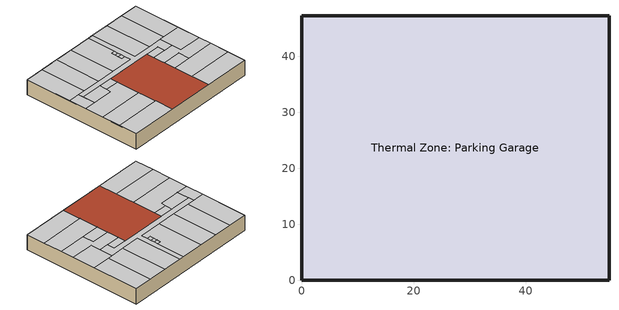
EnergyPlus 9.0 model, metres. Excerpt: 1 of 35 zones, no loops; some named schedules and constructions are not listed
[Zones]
Thermal Zone: Parking Garage
 floor ground (Surface 171 SlabOnOrBelowGradeF073): 54.86,47.24 54.86,0 0,0 0,47.24 z-6.1
 wall ground (Surface 172-uw BelowGradeWallC114): 0,0 54.86,0 z-6.1:0
 wall ground (Surface 173-uw BelowGradeWallC114): 0,47.24 0,0 z-6.1:0
 wall ground (Surface 174-uw BelowGradeWallC114): 54.86,47.24 0,47.24 z-6.1:0
 wall ground (Surface 175-uw BelowGradeWallC114): 54.86,0 54.86,47.24 z-6.1:0
 ceiling to Thermal Zone: F1 Retail SW (OtherFloorU071 Reversed): 18.29,0 18.29,7.32 0,7.32 0,0 z0; 18.29,7.32 18.29,14.63 0,14.63 0,7.32 z0; 18.29,14.63 18.29,23.77 12.8,23.77 12.8,21.95 0,21.95 0,14.63 z0
 ceiling to Thermal Zone: F1 Retail N-NW (OtherFloorU071 Reversed): 7.32,28.96 7.32,47.24 0,47.24 0,28.96 z0; 14.63,28.96 14.63,47.24 7.32,47.24 7.32,28.96 z0; 21.95,28.96 21.95,47.24 14.63,47.24 14.63,28.96 z0; 30.78,28.96 30.78,31.39 29.26,31.39 29.26,35.97 30.78,35.97 30.78,47.24 21.95,47.24 21.95,28.96 z0
 ceiling to Thermal Zone: F1 Retail NE (OtherFloorU071 Reversed): 40.23,28.96 40.23,47.24 32.92,47.24 32.92,28.96 z0; 47.55,28.96 47.55,47.24 40.23,47.24 40.23,28.96 z0; 54.86,28.96 54.86,47.24 47.55,47.24 47.55,28.96 z0
 ceiling to Thermal Zone: F1 Corridor (OtherFloorU071 Reversed): 30.78,31.39 30.78,32.92 29.26,32.92 29.26,31.39 z0; 30.78,32.92 30.78,34.44 29.26,34.44 29.26,32.92 z0; 30.78,34.44 30.78,35.97 29.26,35.97 29.26,34.44 z0; 45.72,23.77 45.72,28.96 32.92,28.96 32.92,47.24 30.78,47.24 30.78,28.96 4.57,28.96 4.57,26.82 42.06,26.82 42.06,23.77 z0; 18.29,23.77 18.29,26.82 12.8,26.82 12.8,23.77 z0; 42.06,23.77 42.06,26.82 36.58,26.82 36.58,23.77 z0
 ceiling to Thermal Zone: F1 Retail SE (OtherFloorU071 Reversed): 54.86,7.32 54.86,14.63 36.58,14.63 36.58,7.32 z0; 54.86,0 54.86,7.32 36.58,7.32 36.58,0 z0
 ceiling to Thermal Zone: F1 Lounge (OtherFloorU071 Reversed): 54.86,14.63 54.86,19.81 45.72,19.81 45.72,23.77 42.06,23.77 36.58,23.77 36.58,19.2 43.89,19.2 43.89,14.63 z0
 ceiling to Thermal Zone: F1 Business Center (OtherFloorU071 Reversed): 43.89,14.63 43.89,19.2 36.58,19.2 36.58,14.63 z0
 ceiling to Thermal Zone: F1 Fitness Center (OtherFloorU071 Reversed): 54.86,19.81 54.86,28.96 45.72,28.96 45.72,19.81 z0
 ceiling to Thermal Zone: F1 Leasing Office (OtherFloorU071 Reversed): 4.57,21.95 4.57,28.96 0,28.96 0,21.95 z0
 ceiling to Thermal Zone: F1 Mechanical Room (OtherFloorU071 Reversed): 12.8,21.95 12.8,26.82 4.57,26.82 4.57,21.95 z0
 roof outside (FlatNonresWoodFramingAndOtherRoofUnconditioned): 36.58,0 36.58,26.82 18.29,26.82 18.29,0 z0
[Construction]
OtherFloorU071 Reversed: Carpet - 3/4 in., Plywood - 5/8 in., Compliance Insulation R9.83
[Schedule:Year]
ResidentialLivingHtgSetpt: ResidentialLivingHtgSetptWk, 1, 1, 12, 31
ResidentialLivingClgSetpt: ResidentialLivingClgSetptWk, 1, 1, 12, 31
Off: OffWk, 1, 1, 12, 31
[Schedule:Week:Daily]
ResidentialLivingLightsWk: ResidentialLivingLightsSun, ResidentialLivingLightsWD, ResidentialLivingLightsWD, ResidentialLivingLightsWD, ResidentialLivingLightsWD, ResidentialLivingLightsWD, ResidentialLivingLightsSat, ResidentialLivingLightsSun, OnDay, OffDay, ResidentialLivingLightsSun, ResidentialLivingLightsSun
ResidentialLivingHtgSetptWk: ResidentialLivingHtgSetptSun, ResidentialLivingHtgSetptWD, ResidentialLivingHtgSetptWD, ResidentialLivingHtgSetptWD, ResidentialLivingHtgSetptWD, ResidentialLivingHtgSetptWD, ResidentialLivingHtgSetptSat, ResidentialLivingHtgSetptSun, ResidentialLivingHtgSetptWD, ResidentialLivingHtgSetptWD, ResidentialLivingHtgSetptSun, ResidentialLivingHtgSetptSun
ResidentialLivingClgSetptWk: ResidentialLivingClgSetptSun, ResidentialLivingClgSetptWD, ResidentialLivingClgSetptWD, ResidentialLivingClgSetptWD, ResidentialLivingClgSetptWD, ResidentialLivingClgSetptWD, ResidentialLivingClgSetptSat, ResidentialLivingClgSetptSun, ResidentialLivingClgSetptWD, ResidentialLivingClgSetptWD, ResidentialLivingClgSetptSun, ResidentialLivingClgSetptSun
ResidentialLivingHVACAvailWk: ResidentialLivingHVACAvailSun, ResidentialLivingHVACAvailWD, ResidentialLivingHVACAvailWD, ResidentialLivingHVACAvailWD, ResidentialLivingHVACAvailWD, ResidentialLivingHVACAvailWD, ResidentialLivingHVACAvailSat, ResidentialLivingHVACAvailSun, AllOnHVACAvailDay, AllOnHVACAvailDay, ResidentialLivingHVACAvailSun, ResidentialLivingHVACAvailSun
OffWk: OffDay, OffDay, OffDay, OffDay, OffDay, OffDay, OffDay, OffDay, OffDay, OffDay, OffDay, OffDay
OfficeLightsWk: OfficeLightsSun, OfficeLightsWD, OfficeLightsWD, OfficeLightsWD, OfficeLightsWD, OfficeLightsWD, OfficeLightsSat, OfficeLightsSun, OnDay, OffDay, OfficeLightsSun, OfficeLightsSun
OfficeGasEquipWk: OfficeGasEquipSun, OfficeGasEquipWD, OfficeGasEquipWD, OfficeGasEquipWD, OfficeGasEquipWD, OfficeGasEquipWD, OfficeGasEquipSat, OfficeGasEquipSun, OnDay, OffDay, OfficeGasEquipSun, OfficeGasEquipSun
OfficeInfiltrationWk: OfficeInfiltrationSun, OfficeInfiltrationWD, OfficeInfiltrationWD, OfficeInfiltrationWD, OfficeInfiltrationWD, OfficeInfiltrationWD, OfficeInfiltrationSat, OfficeInfiltrationSun, OfficeInfiltrationWD, OfficeInfiltrationWD, OfficeInfiltrationSun, OfficeInfiltrationSun
OfficeOccupancyWk: OfficeOccupancySun, OfficeOccupancyWD, OfficeOccupancyWD, OfficeOccupancyWD, OfficeOccupancyWD, OfficeOccupancyWD, OfficeOccupancySat, OfficeOccupancySun, OnDay, OffDay, OfficeOccupancySun, OfficeOccupancySun
OfficeReceptacleWk: OfficeReceptacleSun, OfficeReceptacleWD, OfficeReceptacleWD, OfficeReceptacleWD, OfficeReceptacleWD, OfficeReceptacleWD, OfficeReceptacleSat, OfficeReceptacleSun, OnDay, OffDay, OfficeReceptacleSun, OfficeReceptacleSun
ResidentialLivingGasEquipWk: ResidentialLivingGasEquipSun, ResidentialLivingGasEquipWD, ResidentialLivingGasEquipWD, ResidentialLivingGasEquipWD, ResidentialLivingGasEquipWD, ResidentialLivingGasEquipWD, ResidentialLivingGasEquipSat, ResidentialLivingGasEquipSun, OnDay, OffDay, ResidentialLivingGasEquipSun, ResidentialLivingGasEquipSun
ResidentialLivingInfiltrationWk: ResidentialLivingInfiltrationSun, ResidentialLivingInfiltrationWD, ResidentialLivingInfiltrationWD, ResidentialLivingInfiltrationWD, ResidentialLivingInfiltrationWD, ResidentialLivingInfiltrationWD, ResidentialLivingInfiltrationSat, ResidentialLivingInfiltrationSun, ResidentialLivingInfiltrationWD, ResidentialLivingInfiltrationWD, ResidentialLivingInfiltrationSun, ResidentialLivingInfiltrationSun
ResidentialLivingReceptacleWk: ResidentialLivingReceptacleSun, ResidentialLivingReceptacleWD, ResidentialLivingReceptacleWD, ResidentialLivingReceptacleWD, ResidentialLivingReceptacleWD, ResidentialLivingReceptacleWD, ResidentialLivingReceptacleSat, ResidentialLivingReceptacleSun, OnDay, OffDay, ResidentialLivingReceptacleSun, ResidentialLivingReceptacleSun
F2-4 1-Bed N People Activity Level Week Rule - Jan1-Dec31: {700a5cb3-ef2f-48aa-b067-01af7ca4e917}, {700a5cb3-ef2f-48aa-b067-01af7ca4e917}, {700a5cb3-ef2f-48aa-b067-01af7ca4e917}, {700a5cb3-ef2f-48aa-b067-01af7ca4e917}, {700a5cb3-ef2f-48aa-b067-01af7ca4e917}, {700a5cb3-ef2f-48aa-b067-01af7ca4e917}, {700a5cb3-ef2f-48aa-b067-01af7ca4e917}, {700a5cb3-ef2f-48aa-b067-01af7ca4e917}, {700a5cb3-ef2f-48aa-b067-01af7ca4e917}, {700a5cb3-ef2f-48aa-b067-01af7ca4e917}, {700a5cb3-ef2f-48aa-b067-01af7ca4e917}, {700a5cb3-ef2f-48aa-b067-01af7ca4e917}
F2-4 1-Bed NE Core People Activity Level Week Rule - Jan1-Dec31: {85042dc9-5125-4b5a-a329-c1071cb43eb1}, {85042dc9-5125-4b5a-a329-c1071cb43eb1}, {85042dc9-5125-4b5a-a329-c1071cb43eb1}, {85042dc9-5125-4b5a-a329-c1071cb43eb1}, {85042dc9-5125-4b5a-a329-c1071cb43eb1}, {85042dc9-5125-4b5a-a329-c1071cb43eb1}, {85042dc9-5125-4b5a-a329-c1071cb43eb1}, {85042dc9-5125-4b5a-a329-c1071cb43eb1}, {85042dc9-5125-4b5a-a329-c1071cb43eb1}, {85042dc9-5125-4b5a-a329-c1071cb43eb1}, {85042dc9-5125-4b5a-a329-c1071cb43eb1}, {85042dc9-5125-4b5a-a329-c1071cb43eb1}
F2-4 1-Bed NE Outer People Activity Level Week Rule - Jan1-Dec31: {e699296a-5745-41e9-b8cf-0fb631c519aa}, {e699296a-5745-41e9-b8cf-0fb631c519aa}, {e699296a-5745-41e9-b8cf-0fb631c519aa}, {e699296a-5745-41e9-b8cf-0fb631c519aa}, {e699296a-5745-41e9-b8cf-0fb631c519aa}, {e699296a-5745-41e9-b8cf-0fb631c519aa}, {e699296a-5745-41e9-b8cf-0fb631c519aa}, {e699296a-5745-41e9-b8cf-0fb631c519aa}, {e699296a-5745-41e9-b8cf-0fb631c519aa}, {e699296a-5745-41e9-b8cf-0fb631c519aa}, {e699296a-5745-41e9-b8cf-0fb631c519aa}, {e699296a-5745-41e9-b8cf-0fb631c519aa}
F2-4 1-Bed NW Core People Activity Level Week Rule - Jan1-Dec31: {07b73ed8-aab2-4b9b-b730-b27ab09846c4}, {07b73ed8-aab2-4b9b-b730-b27ab09846c4}, {07b73ed8-aab2-4b9b-b730-b27ab09846c4}, {07b73ed8-aab2-4b9b-b730-b27ab09846c4}, {07b73ed8-aab2-4b9b-b730-b27ab09846c4}, {07b73ed8-aab2-4b9b-b730-b27ab09846c4}, {07b73ed8-aab2-4b9b-b730-b27ab09846c4}, {07b73ed8-aab2-4b9b-b730-b27ab09846c4}, {07b73ed8-aab2-4b9b-b730-b27ab09846c4}, {07b73ed8-aab2-4b9b-b730-b27ab09846c4}, {07b73ed8-aab2-4b9b-b730-b27ab09846c4}, {07b73ed8-aab2-4b9b-b730-b27ab09846c4}
F2-4 1-Bed NW Outer People Activity Level Week Rule - Jan1-Dec31: {6aa2a400-7e08-445e-a575-330917cc8e74}, {6aa2a400-7e08-445e-a575-330917cc8e74}, {6aa2a400-7e08-445e-a575-330917cc8e74}, {6aa2a400-7e08-445e-a575-330917cc8e74}, {6aa2a400-7e08-445e-a575-330917cc8e74}, {6aa2a400-7e08-445e-a575-330917cc8e74}, {6aa2a400-7e08-445e-a575-330917cc8e74}, {6aa2a400-7e08-445e-a575-330917cc8e74}, {6aa2a400-7e08-445e-a575-330917cc8e74}, {6aa2a400-7e08-445e-a575-330917cc8e74}, {6aa2a400-7e08-445e-a575-330917cc8e74}, {6aa2a400-7e08-445e-a575-330917cc8e74}
F2-4 2-Bed Core NE People Activity Level Week Rule - Jan1-Dec31: {29a946a3-6fcf-4f92-8b88-aafe09821776}, {29a946a3-6fcf-4f92-8b88-aafe09821776}, {29a946a3-6fcf-4f92-8b88-aafe09821776}, {29a946a3-6fcf-4f92-8b88-aafe09821776}, {29a946a3-6fcf-4f92-8b88-aafe09821776}, {29a946a3-6fcf-4f92-8b88-aafe09821776}, {29a946a3-6fcf-4f92-8b88-aafe09821776}, {29a946a3-6fcf-4f92-8b88-aafe09821776}, {29a946a3-6fcf-4f92-8b88-aafe09821776}, {29a946a3-6fcf-4f92-8b88-aafe09821776}, {29a946a3-6fcf-4f92-8b88-aafe09821776}, {29a946a3-6fcf-4f92-8b88-aafe09821776}
F2-4 2-Bed Core NW People Activity Level Week Rule - Jan1-Dec31: {de435d3c-8f25-418a-aa31-1143bdbc33d7}, {de435d3c-8f25-418a-aa31-1143bdbc33d7}, {de435d3c-8f25-418a-aa31-1143bdbc33d7}, {de435d3c-8f25-418a-aa31-1143bdbc33d7}, {de435d3c-8f25-418a-aa31-1143bdbc33d7}, {de435d3c-8f25-418a-aa31-1143bdbc33d7}, {de435d3c-8f25-418a-aa31-1143bdbc33d7}, {de435d3c-8f25-418a-aa31-1143bdbc33d7}, {de435d3c-8f25-418a-aa31-1143bdbc33d7}, {de435d3c-8f25-418a-aa31-1143bdbc33d7}, {de435d3c-8f25-418a-aa31-1143bdbc33d7}, {de435d3c-8f25-418a-aa31-1143bdbc33d7}
F2-4 2-Bed NE People Activity Level Week Rule - Jan1-Dec31: {b4290119-2466-41a4-9512-6be3dbca36e2}, {b4290119-2466-41a4-9512-6be3dbca36e2}, {b4290119-2466-41a4-9512-6be3dbca36e2}, {b4290119-2466-41a4-9512-6be3dbca36e2}, {b4290119-2466-41a4-9512-6be3dbca36e2}, {b4290119-2466-41a4-9512-6be3dbca36e2}, {b4290119-2466-41a4-9512-6be3dbca36e2}, {b4290119-2466-41a4-9512-6be3dbca36e2}, {b4290119-2466-41a4-9512-6be3dbca36e2}, {b4290119-2466-41a4-9512-6be3dbca36e2}, {b4290119-2466-41a4-9512-6be3dbca36e2}, {b4290119-2466-41a4-9512-6be3dbca36e2}
F2-4 2-Bed NW People Activity Level Week Rule - Jan1-Dec31: {e1145691-2f39-41d0-955f-913d99314467}, {e1145691-2f39-41d0-955f-913d99314467}, {e1145691-2f39-41d0-955f-913d99314467}, {e1145691-2f39-41d0-955f-913d99314467}, {e1145691-2f39-41d0-955f-913d99314467}, {e1145691-2f39-41d0-955f-913d99314467}, {e1145691-2f39-41d0-955f-913d99314467}, {e1145691-2f39-41d0-955f-913d99314467}, {e1145691-2f39-41d0-955f-913d99314467}, {e1145691-2f39-41d0-955f-913d99314467}, {e1145691-2f39-41d0-955f-913d99314467}, {e1145691-2f39-41d0-955f-913d99314467}
F2-4 2-Bed SE Core People Activity Level Week Rule - Jan1-Dec31: {2705bbe8-1265-4672-b0bd-91806f552fee}, {2705bbe8-1265-4672-b0bd-91806f552fee}, {2705bbe8-1265-4672-b0bd-91806f552fee}, {2705bbe8-1265-4672-b0bd-91806f552fee}, {2705bbe8-1265-4672-b0bd-91806f552fee}, {2705bbe8-1265-4672-b0bd-91806f552fee}, {2705bbe8-1265-4672-b0bd-91806f552fee}, {2705bbe8-1265-4672-b0bd-91806f552fee}, {2705bbe8-1265-4672-b0bd-91806f552fee}, {2705bbe8-1265-4672-b0bd-91806f552fee}, {2705bbe8-1265-4672-b0bd-91806f552fee}, {2705bbe8-1265-4672-b0bd-91806f552fee}
F2-4 2-Bed SE People Activity Level Week Rule - Jan1-Dec31: {3f03f48b-9857-42fa-a05b-23b8b9c919fd}, {3f03f48b-9857-42fa-a05b-23b8b9c919fd}, {3f03f48b-9857-42fa-a05b-23b8b9c919fd}, {3f03f48b-9857-42fa-a05b-23b8b9c919fd}, {3f03f48b-9857-42fa-a05b-23b8b9c919fd}, {3f03f48b-9857-42fa-a05b-23b8b9c919fd}, {3f03f48b-9857-42fa-a05b-23b8b9c919fd}, {3f03f48b-9857-42fa-a05b-23b8b9c919fd}, {3f03f48b-9857-42fa-a05b-23b8b9c919fd}, {3f03f48b-9857-42fa-a05b-23b8b9c919fd}, {3f03f48b-9857-42fa-a05b-23b8b9c919fd}, {3f03f48b-9857-42fa-a05b-23b8b9c919fd}
F2-4 2-Bed SW Core People Activity Level Week Rule - Jan1-Dec31: {3e2cfac7-8aea-4567-9fcc-6bd55b5e8b6c}, {3e2cfac7-8aea-4567-9fcc-6bd55b5e8b6c}, {3e2cfac7-8aea-4567-9fcc-6bd55b5e8b6c}, {3e2cfac7-8aea-4567-9fcc-6bd55b5e8b6c}, {3e2cfac7-8aea-4567-9fcc-6bd55b5e8b6c}, {3e2cfac7-8aea-4567-9fcc-6bd55b5e8b6c}, {3e2cfac7-8aea-4567-9fcc-6bd55b5e8b6c}, {3e2cfac7-8aea-4567-9fcc-6bd55b5e8b6c}, {3e2cfac7-8aea-4567-9fcc-6bd55b5e8b6c}, {3e2cfac7-8aea-4567-9fcc-6bd55b5e8b6c}, {3e2cfac7-8aea-4567-9fcc-6bd55b5e8b6c}, {3e2cfac7-8aea-4567-9fcc-6bd55b5e8b6c}
F2-4 2-Bed SW People Activity Level Week Rule - Jan1-Dec31: {337d0412-bafe-45d5-ba1b-4b3376d4e0da}, {337d0412-bafe-45d5-ba1b-4b3376d4e0da}, {337d0412-bafe-45d5-ba1b-4b3376d4e0da}, {337d0412-bafe-45d5-ba1b-4b3376d4e0da}, {337d0412-bafe-45d5-ba1b-4b3376d4e0da}, {337d0412-bafe-45d5-ba1b-4b3376d4e0da}, {337d0412-bafe-45d5-ba1b-4b3376d4e0da}, {337d0412-bafe-45d5-ba1b-4b3376d4e0da}, {337d0412-bafe-45d5-ba1b-4b3376d4e0da}, {337d0412-bafe-45d5-ba1b-4b3376d4e0da}, {337d0412-bafe-45d5-ba1b-4b3376d4e0da}, {337d0412-bafe-45d5-ba1b-4b3376d4e0da}
F2-4 3-Bed NE People Activity Level Week Rule - Jan1-Dec31: {c0f99530-1b1e-467a-a99b-be6fa2ac2df5}, {c0f99530-1b1e-467a-a99b-be6fa2ac2df5}, {c0f99530-1b1e-467a-a99b-be6fa2ac2df5}, {c0f99530-1b1e-467a-a99b-be6fa2ac2df5}, {c0f99530-1b1e-467a-a99b-be6fa2ac2df5}, {c0f99530-1b1e-467a-a99b-be6fa2ac2df5}, {c0f99530-1b1e-467a-a99b-be6fa2ac2df5}, {c0f99530-1b1e-467a-a99b-be6fa2ac2df5}, {c0f99530-1b1e-467a-a99b-be6fa2ac2df5}, {c0f99530-1b1e-467a-a99b-be6fa2ac2df5}, {c0f99530-1b1e-467a-a99b-be6fa2ac2df5}, {c0f99530-1b1e-467a-a99b-be6fa2ac2df5}
F2-4 3-Bed NW People Activity Level Week Rule - Jan1-Dec31: {a3974eb1-d0ce-4b8c-8f87-a88610e51952}, {a3974eb1-d0ce-4b8c-8f87-a88610e51952}, {a3974eb1-d0ce-4b8c-8f87-a88610e51952}, {a3974eb1-d0ce-4b8c-8f87-a88610e51952}, {a3974eb1-d0ce-4b8c-8f87-a88610e51952}, {a3974eb1-d0ce-4b8c-8f87-a88610e51952}, {a3974eb1-d0ce-4b8c-8f87-a88610e51952}, {a3974eb1-d0ce-4b8c-8f87-a88610e51952}, {a3974eb1-d0ce-4b8c-8f87-a88610e51952}, {a3974eb1-d0ce-4b8c-8f87-a88610e51952}, {a3974eb1-d0ce-4b8c-8f87-a88610e51952}, {a3974eb1-d0ce-4b8c-8f87-a88610e51952}
F2-4 Corridor People Activity Level Week Rule - Jan1-Dec31: {58450fe8-1994-40d6-87ae-3b63a755464c}, {58450fe8-1994-40d6-87ae-3b63a755464c}, {58450fe8-1994-40d6-87ae-3b63a755464c}, {58450fe8-1994-40d6-87ae-3b63a755464c}, {58450fe8-1994-40d6-87ae-3b63a755464c}, {58450fe8-1994-40d6-87ae-3b63a755464c}, {58450fe8-1994-40d6-87ae-3b63a755464c}, {58450fe8-1994-40d6-87ae-3b63a755464c}, {58450fe8-1994-40d6-87ae-3b63a755464c}, {58450fe8-1994-40d6-87ae-3b63a755464c}, {58450fe8-1994-40d6-87ae-3b63a755464c}, {58450fe8-1994-40d6-87ae-3b63a755464c}
F2-4 Elevator Core People Activity Level Week Rule - Jan1-Dec31: {280d19db-ad0a-4eef-83eb-b4fcf26d6c18}, {280d19db-ad0a-4eef-83eb-b4fcf26d6c18}, {280d19db-ad0a-4eef-83eb-b4fcf26d6c18}, {280d19db-ad0a-4eef-83eb-b4fcf26d6c18}, {280d19db-ad0a-4eef-83eb-b4fcf26d6c18}, {280d19db-ad0a-4eef-83eb-b4fcf26d6c18}, {280d19db-ad0a-4eef-83eb-b4fcf26d6c18}, {280d19db-ad0a-4eef-83eb-b4fcf26d6c18}, {280d19db-ad0a-4eef-83eb-b4fcf26d6c18}, {280d19db-ad0a-4eef-83eb-b4fcf26d6c18}, {280d19db-ad0a-4eef-83eb-b4fcf26d6c18}, {280d19db-ad0a-4eef-83eb-b4fcf26d6c18}
F2-4 Elevator N People Activity Level Week Rule - Jan1-Dec31: {6761ff17-35a1-49d8-b633-cba5c8a8f8a1}, {6761ff17-35a1-49d8-b633-cba5c8a8f8a1}, {6761ff17-35a1-49d8-b633-cba5c8a8f8a1}, {6761ff17-35a1-49d8-b633-cba5c8a8f8a1}, {6761ff17-35a1-49d8-b633-cba5c8a8f8a1}, {6761ff17-35a1-49d8-b633-cba5c8a8f8a1}, {6761ff17-35a1-49d8-b633-cba5c8a8f8a1}, {6761ff17-35a1-49d8-b633-cba5c8a8f8a1}, {6761ff17-35a1-49d8-b633-cba5c8a8f8a1}, {6761ff17-35a1-49d8-b633-cba5c8a8f8a1}, {6761ff17-35a1-49d8-b633-cba5c8a8f8a1}, {6761ff17-35a1-49d8-b633-cba5c8a8f8a1}
F2-4 Elevator S People Activity Level Week Rule - Jan1-Dec31: {353e88f6-7b12-4819-8c20-b8682a629a74}, {353e88f6-7b12-4819-8c20-b8682a629a74}, {353e88f6-7b12-4819-8c20-b8682a629a74}, {353e88f6-7b12-4819-8c20-b8682a629a74}, {353e88f6-7b12-4819-8c20-b8682a629a74}, {353e88f6-7b12-4819-8c20-b8682a629a74}, {353e88f6-7b12-4819-8c20-b8682a629a74}, {353e88f6-7b12-4819-8c20-b8682a629a74}, {353e88f6-7b12-4819-8c20-b8682a629a74}, {353e88f6-7b12-4819-8c20-b8682a629a74}, {353e88f6-7b12-4819-8c20-b8682a629a74}, {353e88f6-7b12-4819-8c20-b8682a629a74}
F2-4 Laundry People Activity Level Week Rule - Jan1-Dec31: {76aef6b5-4001-4494-8703-fc6d3b453196}, {76aef6b5-4001-4494-8703-fc6d3b453196}, {76aef6b5-4001-4494-8703-fc6d3b453196}, {76aef6b5-4001-4494-8703-fc6d3b453196}, {76aef6b5-4001-4494-8703-fc6d3b453196}, {76aef6b5-4001-4494-8703-fc6d3b453196}, {76aef6b5-4001-4494-8703-fc6d3b453196}, {76aef6b5-4001-4494-8703-fc6d3b453196}, {76aef6b5-4001-4494-8703-fc6d3b453196}, {76aef6b5-4001-4494-8703-fc6d3b453196}, {76aef6b5-4001-4494-8703-fc6d3b453196}, {76aef6b5-4001-4494-8703-fc6d3b453196}
F2-4 Stair E People Activity Level Week Rule - Jan1-Dec31: {a8322743-4a00-454e-9cd5-d1a418c3b6fa}, {a8322743-4a00-454e-9cd5-d1a418c3b6fa}, {a8322743-4a00-454e-9cd5-d1a418c3b6fa}, {a8322743-4a00-454e-9cd5-d1a418c3b6fa}, {a8322743-4a00-454e-9cd5-d1a418c3b6fa}, {a8322743-4a00-454e-9cd5-d1a418c3b6fa}, {a8322743-4a00-454e-9cd5-d1a418c3b6fa}, {a8322743-4a00-454e-9cd5-d1a418c3b6fa}, {a8322743-4a00-454e-9cd5-d1a418c3b6fa}, {a8322743-4a00-454e-9cd5-d1a418c3b6fa}, {a8322743-4a00-454e-9cd5-d1a418c3b6fa}, {a8322743-4a00-454e-9cd5-d1a418c3b6fa}
F2-4 Stair W People Activity Level Week Rule - Jan1-Dec31: {ff6a1389-f84a-4dbe-b804-1660535a9dd0}, {ff6a1389-f84a-4dbe-b804-1660535a9dd0}, {ff6a1389-f84a-4dbe-b804-1660535a9dd0}, {ff6a1389-f84a-4dbe-b804-1660535a9dd0}, {ff6a1389-f84a-4dbe-b804-1660535a9dd0}, {ff6a1389-f84a-4dbe-b804-1660535a9dd0}, {ff6a1389-f84a-4dbe-b804-1660535a9dd0}, {ff6a1389-f84a-4dbe-b804-1660535a9dd0}, {ff6a1389-f84a-4dbe-b804-1660535a9dd0}, {ff6a1389-f84a-4dbe-b804-1660535a9dd0}, {ff6a1389-f84a-4dbe-b804-1660535a9dd0}, {ff6a1389-f84a-4dbe-b804-1660535a9dd0}
F2-4 Studio SE People Activity Level Week Rule - Jan1-Dec31: {b7cfc1b7-c540-4f2d-8d52-dbd55f56a1e8}, {b7cfc1b7-c540-4f2d-8d52-dbd55f56a1e8}, {b7cfc1b7-c540-4f2d-8d52-dbd55f56a1e8}, {b7cfc1b7-c540-4f2d-8d52-dbd55f56a1e8}, {b7cfc1b7-c540-4f2d-8d52-dbd55f56a1e8}, {b7cfc1b7-c540-4f2d-8d52-dbd55f56a1e8}, {b7cfc1b7-c540-4f2d-8d52-dbd55f56a1e8}, {b7cfc1b7-c540-4f2d-8d52-dbd55f56a1e8}, {b7cfc1b7-c540-4f2d-8d52-dbd55f56a1e8}, {b7cfc1b7-c540-4f2d-8d52-dbd55f56a1e8}, {b7cfc1b7-c540-4f2d-8d52-dbd55f56a1e8}, {b7cfc1b7-c540-4f2d-8d52-dbd55f56a1e8}
F2-4 Studio SW People Activity Level Week Rule - Jan1-Dec31: {c7e9474a-c261-48dc-8e96-6f6b1deb11ca}, {c7e9474a-c261-48dc-8e96-6f6b1deb11ca}, {c7e9474a-c261-48dc-8e96-6f6b1deb11ca}, {c7e9474a-c261-48dc-8e96-6f6b1deb11ca}, {c7e9474a-c261-48dc-8e96-6f6b1deb11ca}, {c7e9474a-c261-48dc-8e96-6f6b1deb11ca}, {c7e9474a-c261-48dc-8e96-6f6b1deb11ca}, {c7e9474a-c261-48dc-8e96-6f6b1deb11ca}, {c7e9474a-c261-48dc-8e96-6f6b1deb11ca}, {c7e9474a-c261-48dc-8e96-6f6b1deb11ca}, {c7e9474a-c261-48dc-8e96-6f6b1deb11ca}, {c7e9474a-c261-48dc-8e96-6f6b1deb11ca}
F5 1-Bed NW Core People Activity Level Week Rule - Jan1-Dec31: {dfb1e793-51ad-4c90-a1c3-54cab4b73be5}, {dfb1e793-51ad-4c90-a1c3-54cab4b73be5}, {dfb1e793-51ad-4c90-a1c3-54cab4b73be5}, {dfb1e793-51ad-4c90-a1c3-54cab4b73be5}, {dfb1e793-51ad-4c90-a1c3-54cab4b73be5}, {dfb1e793-51ad-4c90-a1c3-54cab4b73be5}, {dfb1e793-51ad-4c90-a1c3-54cab4b73be5}, {dfb1e793-51ad-4c90-a1c3-54cab4b73be5}, {dfb1e793-51ad-4c90-a1c3-54cab4b73be5}, {dfb1e793-51ad-4c90-a1c3-54cab4b73be5}, {dfb1e793-51ad-4c90-a1c3-54cab4b73be5}, {dfb1e793-51ad-4c90-a1c3-54cab4b73be5}
F5 1-Bed NW Outer People Activity Level Week Rule - Jan1-Dec31: {3f2455fc-6dcb-41da-bc73-da3cddc52512}, {3f2455fc-6dcb-41da-bc73-da3cddc52512}, {3f2455fc-6dcb-41da-bc73-da3cddc52512}, {3f2455fc-6dcb-41da-bc73-da3cddc52512}, {3f2455fc-6dcb-41da-bc73-da3cddc52512}, {3f2455fc-6dcb-41da-bc73-da3cddc52512}, {3f2455fc-6dcb-41da-bc73-da3cddc52512}, {3f2455fc-6dcb-41da-bc73-da3cddc52512}, {3f2455fc-6dcb-41da-bc73-da3cddc52512}, {3f2455fc-6dcb-41da-bc73-da3cddc52512}, {3f2455fc-6dcb-41da-bc73-da3cddc52512}, {3f2455fc-6dcb-41da-bc73-da3cddc52512}
F5 2-Bed Core NE People Activity Level Week Rule - Jan1-Dec31: {3c7c269c-b356-4e7a-8744-78c6f4d30dbf}, {3c7c269c-b356-4e7a-8744-78c6f4d30dbf}, {3c7c269c-b356-4e7a-8744-78c6f4d30dbf}, {3c7c269c-b356-4e7a-8744-78c6f4d30dbf}, {3c7c269c-b356-4e7a-8744-78c6f4d30dbf}, {3c7c269c-b356-4e7a-8744-78c6f4d30dbf}, {3c7c269c-b356-4e7a-8744-78c6f4d30dbf}, {3c7c269c-b356-4e7a-8744-78c6f4d30dbf}, {3c7c269c-b356-4e7a-8744-78c6f4d30dbf}, {3c7c269c-b356-4e7a-8744-78c6f4d30dbf}, {3c7c269c-b356-4e7a-8744-78c6f4d30dbf}, {3c7c269c-b356-4e7a-8744-78c6f4d30dbf}
F5 2-Bed Core NW People Activity Level Week Rule - Jan1-Dec31: {6c6d56b1-0d34-461e-8ec2-9ad2b6005800}, {6c6d56b1-0d34-461e-8ec2-9ad2b6005800}, {6c6d56b1-0d34-461e-8ec2-9ad2b6005800}, {6c6d56b1-0d34-461e-8ec2-9ad2b6005800}, {6c6d56b1-0d34-461e-8ec2-9ad2b6005800}, {6c6d56b1-0d34-461e-8ec2-9ad2b6005800}, {6c6d56b1-0d34-461e-8ec2-9ad2b6005800}, {6c6d56b1-0d34-461e-8ec2-9ad2b6005800}, {6c6d56b1-0d34-461e-8ec2-9ad2b6005800}, {6c6d56b1-0d34-461e-8ec2-9ad2b6005800}, {6c6d56b1-0d34-461e-8ec2-9ad2b6005800}, {6c6d56b1-0d34-461e-8ec2-9ad2b6005800}
F5 2-Bed NE People Activity Level Week Rule - Jan1-Dec31: {17b0849d-ea07-4b8c-ba9e-8f42268fe482}, {17b0849d-ea07-4b8c-ba9e-8f42268fe482}, {17b0849d-ea07-4b8c-ba9e-8f42268fe482}, {17b0849d-ea07-4b8c-ba9e-8f42268fe482}, {17b0849d-ea07-4b8c-ba9e-8f42268fe482}, {17b0849d-ea07-4b8c-ba9e-8f42268fe482}, {17b0849d-ea07-4b8c-ba9e-8f42268fe482}, {17b0849d-ea07-4b8c-ba9e-8f42268fe482}, {17b0849d-ea07-4b8c-ba9e-8f42268fe482}, {17b0849d-ea07-4b8c-ba9e-8f42268fe482}, {17b0849d-ea07-4b8c-ba9e-8f42268fe482}, {17b0849d-ea07-4b8c-ba9e-8f42268fe482}
F5 2-Bed NW People Activity Level Week Rule - Jan1-Dec31: {a8970ae8-800d-4bb0-8e11-375964357fdd}, {a8970ae8-800d-4bb0-8e11-375964357fdd}, {a8970ae8-800d-4bb0-8e11-375964357fdd}, {a8970ae8-800d-4bb0-8e11-375964357fdd}, {a8970ae8-800d-4bb0-8e11-375964357fdd}, {a8970ae8-800d-4bb0-8e11-375964357fdd}, {a8970ae8-800d-4bb0-8e11-375964357fdd}, {a8970ae8-800d-4bb0-8e11-375964357fdd}, {a8970ae8-800d-4bb0-8e11-375964357fdd}, {a8970ae8-800d-4bb0-8e11-375964357fdd}, {a8970ae8-800d-4bb0-8e11-375964357fdd}, {a8970ae8-800d-4bb0-8e11-375964357fdd}
F5 2-Bed SE Core People Activity Level Week Rule - Jan1-Dec31: {401cf88e-c3ac-40cf-835b-dfab1be54e51}, {401cf88e-c3ac-40cf-835b-dfab1be54e51}, {401cf88e-c3ac-40cf-835b-dfab1be54e51}, {401cf88e-c3ac-40cf-835b-dfab1be54e51}, {401cf88e-c3ac-40cf-835b-dfab1be54e51}, {401cf88e-c3ac-40cf-835b-dfab1be54e51}, {401cf88e-c3ac-40cf-835b-dfab1be54e51}, {401cf88e-c3ac-40cf-835b-dfab1be54e51}, {401cf88e-c3ac-40cf-835b-dfab1be54e51}, {401cf88e-c3ac-40cf-835b-dfab1be54e51}, {401cf88e-c3ac-40cf-835b-dfab1be54e51}, {401cf88e-c3ac-40cf-835b-dfab1be54e51}
F5 2-Bed SE People Activity Level Week Rule - Jan1-Dec31: {24e49808-66df-4309-8b1e-ac552f659a0d}, {24e49808-66df-4309-8b1e-ac552f659a0d}, {24e49808-66df-4309-8b1e-ac552f659a0d}, {24e49808-66df-4309-8b1e-ac552f659a0d}, {24e49808-66df-4309-8b1e-ac552f659a0d}, {24e49808-66df-4309-8b1e-ac552f659a0d}, {24e49808-66df-4309-8b1e-ac552f659a0d}, {24e49808-66df-4309-8b1e-ac552f659a0d}, {24e49808-66df-4309-8b1e-ac552f659a0d}, {24e49808-66df-4309-8b1e-ac552f659a0d}, {24e49808-66df-4309-8b1e-ac552f659a0d}, {24e49808-66df-4309-8b1e-ac552f659a0d}
F5 2-Bed SW Core People Activity Level Week Rule - Jan1-Dec31: {fc735c79-2f53-4861-bfef-298cc9182f98}, {fc735c79-2f53-4861-bfef-298cc9182f98}, {fc735c79-2f53-4861-bfef-298cc9182f98}, {fc735c79-2f53-4861-bfef-298cc9182f98}, {fc735c79-2f53-4861-bfef-298cc9182f98}, {fc735c79-2f53-4861-bfef-298cc9182f98}, {fc735c79-2f53-4861-bfef-298cc9182f98}, {fc735c79-2f53-4861-bfef-298cc9182f98}, {fc735c79-2f53-4861-bfef-298cc9182f98}, {fc735c79-2f53-4861-bfef-298cc9182f98}, {fc735c79-2f53-4861-bfef-298cc9182f98}, {fc735c79-2f53-4861-bfef-298cc9182f98}
F5 2-Bed SW People Activity Level Week Rule - Jan1-Dec31: {94ed9ffb-605f-4553-b9e9-083b51b456c2}, {94ed9ffb-605f-4553-b9e9-083b51b456c2}, {94ed9ffb-605f-4553-b9e9-083b51b456c2}, {94ed9ffb-605f-4553-b9e9-083b51b456c2}, {94ed9ffb-605f-4553-b9e9-083b51b456c2}, {94ed9ffb-605f-4553-b9e9-083b51b456c2}, {94ed9ffb-605f-4553-b9e9-083b51b456c2}, {94ed9ffb-605f-4553-b9e9-083b51b456c2}, {94ed9ffb-605f-4553-b9e9-083b51b456c2}, {94ed9ffb-605f-4553-b9e9-083b51b456c2}, {94ed9ffb-605f-4553-b9e9-083b51b456c2}, {94ed9ffb-605f-4553-b9e9-083b51b456c2}
F5 3-Bed NE People Activity Level Week Rule - Jan1-Dec31: {63b2ac36-72ae-4342-a063-ef32a416fca7}, {63b2ac36-72ae-4342-a063-ef32a416fca7}, {63b2ac36-72ae-4342-a063-ef32a416fca7}, {63b2ac36-72ae-4342-a063-ef32a416fca7}, {63b2ac36-72ae-4342-a063-ef32a416fca7}, {63b2ac36-72ae-4342-a063-ef32a416fca7}, {63b2ac36-72ae-4342-a063-ef32a416fca7}, {63b2ac36-72ae-4342-a063-ef32a416fca7}, {63b2ac36-72ae-4342-a063-ef32a416fca7}, {63b2ac36-72ae-4342-a063-ef32a416fca7}, {63b2ac36-72ae-4342-a063-ef32a416fca7}, {63b2ac36-72ae-4342-a063-ef32a416fca7}
F5 3-Bed NW People Activity Level Week Rule - Jan1-Dec31: {790f4ff5-835d-4e5b-8ca4-35e3cbc6f4fd}, {790f4ff5-835d-4e5b-8ca4-35e3cbc6f4fd}, {790f4ff5-835d-4e5b-8ca4-35e3cbc6f4fd}, {790f4ff5-835d-4e5b-8ca4-35e3cbc6f4fd}, {790f4ff5-835d-4e5b-8ca4-35e3cbc6f4fd}, {790f4ff5-835d-4e5b-8ca4-35e3cbc6f4fd}, {790f4ff5-835d-4e5b-8ca4-35e3cbc6f4fd}, {790f4ff5-835d-4e5b-8ca4-35e3cbc6f4fd}, {790f4ff5-835d-4e5b-8ca4-35e3cbc6f4fd}, {790f4ff5-835d-4e5b-8ca4-35e3cbc6f4fd}, {790f4ff5-835d-4e5b-8ca4-35e3cbc6f4fd}, {790f4ff5-835d-4e5b-8ca4-35e3cbc6f4fd}
F5 Corridor People Activity Level Week Rule - Jan1-Dec31: {38368530-7bfe-4fa7-a693-9d62a88bd5f2}, {38368530-7bfe-4fa7-a693-9d62a88bd5f2}, {38368530-7bfe-4fa7-a693-9d62a88bd5f2}, {38368530-7bfe-4fa7-a693-9d62a88bd5f2}, {38368530-7bfe-4fa7-a693-9d62a88bd5f2}, {38368530-7bfe-4fa7-a693-9d62a88bd5f2}, {38368530-7bfe-4fa7-a693-9d62a88bd5f2}, {38368530-7bfe-4fa7-a693-9d62a88bd5f2}, {38368530-7bfe-4fa7-a693-9d62a88bd5f2}, {38368530-7bfe-4fa7-a693-9d62a88bd5f2}, {38368530-7bfe-4fa7-a693-9d62a88bd5f2}, {38368530-7bfe-4fa7-a693-9d62a88bd5f2}
F5 Elevator Core People Activity Level Week Rule - Jan1-Dec31: {b8085a53-e8b9-4cf8-9ac0-14ef5f58d5f2}, {b8085a53-e8b9-4cf8-9ac0-14ef5f58d5f2}, {b8085a53-e8b9-4cf8-9ac0-14ef5f58d5f2}, {b8085a53-e8b9-4cf8-9ac0-14ef5f58d5f2}, {b8085a53-e8b9-4cf8-9ac0-14ef5f58d5f2}, {b8085a53-e8b9-4cf8-9ac0-14ef5f58d5f2}, {b8085a53-e8b9-4cf8-9ac0-14ef5f58d5f2}, {b8085a53-e8b9-4cf8-9ac0-14ef5f58d5f2}, {b8085a53-e8b9-4cf8-9ac0-14ef5f58d5f2}, {b8085a53-e8b9-4cf8-9ac0-14ef5f58d5f2}, {b8085a53-e8b9-4cf8-9ac0-14ef5f58d5f2}, {b8085a53-e8b9-4cf8-9ac0-14ef5f58d5f2}
F5 Elevator N People Activity Level Week Rule - Jan1-Dec31: {811b0e2b-986e-47f2-b606-66b780180a8e}, {811b0e2b-986e-47f2-b606-66b780180a8e}, {811b0e2b-986e-47f2-b606-66b780180a8e}, {811b0e2b-986e-47f2-b606-66b780180a8e}, {811b0e2b-986e-47f2-b606-66b780180a8e}, {811b0e2b-986e-47f2-b606-66b780180a8e}, {811b0e2b-986e-47f2-b606-66b780180a8e}, {811b0e2b-986e-47f2-b606-66b780180a8e}, {811b0e2b-986e-47f2-b606-66b780180a8e}, {811b0e2b-986e-47f2-b606-66b780180a8e}, {811b0e2b-986e-47f2-b606-66b780180a8e}, {811b0e2b-986e-47f2-b606-66b780180a8e}
F5 Elevator S People Activity Level Week Rule - Jan1-Dec31: {a9bed80f-aae4-44c0-a5d4-4cc85cca5709}, {a9bed80f-aae4-44c0-a5d4-4cc85cca5709}, {a9bed80f-aae4-44c0-a5d4-4cc85cca5709}, {a9bed80f-aae4-44c0-a5d4-4cc85cca5709}, {a9bed80f-aae4-44c0-a5d4-4cc85cca5709}, {a9bed80f-aae4-44c0-a5d4-4cc85cca5709}, {a9bed80f-aae4-44c0-a5d4-4cc85cca5709}, {a9bed80f-aae4-44c0-a5d4-4cc85cca5709}, {a9bed80f-aae4-44c0-a5d4-4cc85cca5709}, {a9bed80f-aae4-44c0-a5d4-4cc85cca5709}, {a9bed80f-aae4-44c0-a5d4-4cc85cca5709}, {a9bed80f-aae4-44c0-a5d4-4cc85cca5709}
F5 Laundry People Activity Level Week Rule - Jan1-Dec31: {01b96908-edc3-4fb3-8529-83642ec1adb4}, {01b96908-edc3-4fb3-8529-83642ec1adb4}, {01b96908-edc3-4fb3-8529-83642ec1adb4}, {01b96908-edc3-4fb3-8529-83642ec1adb4}, {01b96908-edc3-4fb3-8529-83642ec1adb4}, {01b96908-edc3-4fb3-8529-83642ec1adb4}, {01b96908-edc3-4fb3-8529-83642ec1adb4}, {01b96908-edc3-4fb3-8529-83642ec1adb4}, {01b96908-edc3-4fb3-8529-83642ec1adb4}, {01b96908-edc3-4fb3-8529-83642ec1adb4}, {01b96908-edc3-4fb3-8529-83642ec1adb4}, {01b96908-edc3-4fb3-8529-83642ec1adb4}
F5 Stair E People Activity Level Week Rule - Jan1-Dec31: {4458202f-1e26-451e-8204-517504154662}, {4458202f-1e26-451e-8204-517504154662}, {4458202f-1e26-451e-8204-517504154662}, {4458202f-1e26-451e-8204-517504154662}, {4458202f-1e26-451e-8204-517504154662}, {4458202f-1e26-451e-8204-517504154662}, {4458202f-1e26-451e-8204-517504154662}, {4458202f-1e26-451e-8204-517504154662}, {4458202f-1e26-451e-8204-517504154662}, {4458202f-1e26-451e-8204-517504154662}, {4458202f-1e26-451e-8204-517504154662}, {4458202f-1e26-451e-8204-517504154662}
F5 Stair W People Activity Level Week Rule - Jan1-Dec31: {5ad290de-c5cb-424c-a891-d1ddfa20419f}, {5ad290de-c5cb-424c-a891-d1ddfa20419f}, {5ad290de-c5cb-424c-a891-d1ddfa20419f}, {5ad290de-c5cb-424c-a891-d1ddfa20419f}, {5ad290de-c5cb-424c-a891-d1ddfa20419f}, {5ad290de-c5cb-424c-a891-d1ddfa20419f}, {5ad290de-c5cb-424c-a891-d1ddfa20419f}, {5ad290de-c5cb-424c-a891-d1ddfa20419f}, {5ad290de-c5cb-424c-a891-d1ddfa20419f}, {5ad290de-c5cb-424c-a891-d1ddfa20419f}, {5ad290de-c5cb-424c-a891-d1ddfa20419f}, {5ad290de-c5cb-424c-a891-d1ddfa20419f}
F5 Studio SE People Activity Level Week Rule - Jan1-Dec31: {94b4977e-8f10-454a-b926-d1878d48067b}, {94b4977e-8f10-454a-b926-d1878d48067b}, {94b4977e-8f10-454a-b926-d1878d48067b}, {94b4977e-8f10-454a-b926-d1878d48067b}, {94b4977e-8f10-454a-b926-d1878d48067b}, {94b4977e-8f10-454a-b926-d1878d48067b}, {94b4977e-8f10-454a-b926-d1878d48067b}, {94b4977e-8f10-454a-b926-d1878d48067b}, {94b4977e-8f10-454a-b926-d1878d48067b}, {94b4977e-8f10-454a-b926-d1878d48067b}, {94b4977e-8f10-454a-b926-d1878d48067b}, {94b4977e-8f10-454a-b926-d1878d48067b}
F5 Studio SW People Activity Level Week Rule - Jan1-Dec31: {99d79967-1451-413e-8928-fc663bf8c295}, {99d79967-1451-413e-8928-fc663bf8c295}, {99d79967-1451-413e-8928-fc663bf8c295}, {99d79967-1451-413e-8928-fc663bf8c295}, {99d79967-1451-413e-8928-fc663bf8c295}, {99d79967-1451-413e-8928-fc663bf8c295}, {99d79967-1451-413e-8928-fc663bf8c295}, {99d79967-1451-413e-8928-fc663bf8c295}, {99d79967-1451-413e-8928-fc663bf8c295}, {99d79967-1451-413e-8928-fc663bf8c295}, {99d79967-1451-413e-8928-fc663bf8c295}, {99d79967-1451-413e-8928-fc663bf8c295}
[Schedule:Day:Interval]
RetailLightsSun: No, 01:00, 0.05, 02:00, 0.05, 03:00, 0.05, 04:00, 0.05, 05:00, 0.05, 06:00, 0.05, 07:00, 0.05, 08:00, 0.05, 09:00, 0.1, 10:00, 0.1, 11:00, 0.4, 12:00, 0.4, 13:00, 0.55, 14:00, 0.55, 15:00, 0.55, 16:00, 0.55, 17:00, 0.55, 18:00, 0.4, 19:00, 0.2, 20:00, 0.05, 21:00, 0.05, 22:00, 0.05, 23:00, 0.05, 24:00, 0.05
RetailLightsWD: No, 01:00, 0.05, 02:00, 0.05, 03:00, 0.05, 04:00, 0.05, 05:00, 0.05, 06:00, 0.05, 07:00, 0.05, 08:00, 0.2, 09:00, 0.5, 10:00, 0.85, 11:00, 0.85, 12:00, 0.85, 13:00, 0.85, 14:00, 0.85, 15:00, 0.85, 16:00, 0.85, 17:00, 0.85, 18:00, 0.85, 19:00, 0.55, 20:00, 0.55, 21:00, 0.5, 22:00, 0.2, 23:00, 0.05, 24:00, 0.05
RetailLightsSat: No, 01:00, 0.05, 02:00, 0.05, 03:00, 0.05, 04:00, 0.05, 05:00, 0.05, 06:00, 0.05, 07:00, 0.05, 08:00, 0.1, 09:00, 0.3, 10:00, 0.55, 11:00, 0.85, 12:00, 0.85, 13:00, 0.85, 14:00, 0.85, 15:00, 0.85, 16:00, 0.85, 17:00, 0.85, 18:00, 0.85, 19:00, 0.5, 20:00, 0.3, 21:00, 0.3, 22:00, 0.1, 23:00, 0.05, 24:00, 0.05
ResidentialLivingLightsSun; ResidentialLivingLightsWD; ResidentialLivingLightsSat; ResidentialLivingReceptacleSat; ResidentialLivingReceptacleSun; ResidentialLivingReceptacleWD: No, 01:00, 0.1, 02:00, 0.1, 03:00, 0.1, 04:00, 0.1, 05:00, 0.1, 06:00, 0.3, 07:00, 0.45, 08:00, 0.45, 09:00, 0.45, 10:00, 0.45, 11:00, 0.3, 12:00, 0.3, 13:00, 0.3, 14:00, 0.3, 15:00, 0.3, 16:00, 0.3, 17:00, 0.3, 18:00, 0.3, 19:00, 0.6, 20:00, 0.8, 21:00, 0.9, 22:00, 0.8, 23:00, 0.6, 24:00, 0.3
ResidentialLivingHtgSetptSun; ResidentialLivingHtgSetptWD; ResidentialLivingHtgSetptSat: No, 01:00, 15.5556, 02:00, 15.5556, 03:00, 15.5556, 04:00, 15.5556, 05:00, 15.5556, 06:00, 15.5556, 07:00, 20, 08:00, 20, 09:00, 20, 10:00, 20, 11:00, 20, 12:00, 20, 13:00, 20, 14:00, 20, 15:00, 20, 16:00, 20, 17:00, 20, 18:00, 20, 19:00, 20, 20:00, 20, 21:00, 20, 22:00, 20, 23:00, 15.5556, 24:00, 15.5556
ResidentialLivingClgSetptSun; ResidentialLivingClgSetptWD; ResidentialLivingClgSetptSat: No, 01:00, 25.5556, 02:00, 25.5556, 03:00, 25.5556, 04:00, 25.5556, 05:00, 25.5556, 06:00, 25.5556, 07:00, 25.5556, 08:00, 25.5556, 09:00, 25.5556, 10:00, 25.5556, 11:00, 25.5556, 12:00, 25.5556, 13:00, 25.5556, 14:00, 25.5556, 15:00, 25.5556, 16:00, 25.5556, 17:00, 25.5556, 18:00, 25.5556, 19:00, 25.5556, 20:00, 25.5556, 21:00, 25.5556, 22:00, 25.5556, 23:00, 25.5556, 24:00, 25.5556
ResidentialLivingHVACAvailSun; ResidentialLivingHVACAvailWD; ResidentialLivingHVACAvailSat; ParkingHVACAvailSun; ParkingHVACAvailWD; ParkingHVACAvailSat: No, 01:00, 1, 02:00, 1, 03:00, 1, 04:00, 1, 05:00, 1, 06:00, 1, 07:00, 1, 08:00, 1, 09:00, 1, 10:00, 1, 11:00, 1, 12:00, 1, 13:00, 1, 14:00, 1, 15:00, 1, 16:00, 1, 17:00, 1, 18:00, 1, 19:00, 1, 20:00, 1, 21:00, 1, 22:00, 1, 23:00, 1, 24:00, 1
OfficeLightsSun; OfficeReceptacleSun: No, 01:00, 0.05, 02:00, 0.05, 03:00, 0.05, 04:00, 0.05, 05:00, 0.05, 06:00, 0.05, 07:00, 0.05, 08:00, 0.05, 09:00, 0.05, 10:00, 0.05, 11:00, 0.05, 12:00, 0.05, 13:00, 0.05, 14:00, 0.05, 15:00, 0.05, 16:00, 0.05, 17:00, 0.05, 18:00, 0.05, 19:00, 0.05, 20:00, 0.05, 21:00, 0.05, 22:00, 0.05, 23:00, 0.05, 24:00, 0.05
OfficeLightsWD: No, 01:00, 0.05, 02:00, 0.05, 03:00, 0.05, 04:00, 0.05, 05:00, 0.05, 06:00, 0.1, 07:00, 0.1, 08:00, 0.3, 09:00, 0.65, 10:00, 0.65, 11:00, 0.65, 12:00, 0.65, 13:00, 0.65, 14:00, 0.65, 15:00, 0.65, 16:00, 0.65, 17:00, 0.65, 18:00, 0.35, 19:00, 0.3, 20:00, 0.3, 21:00, 0.2, 22:00, 0.2, 23:00, 0.1, 24:00, 0.05
OfficeLightsSat; OfficeReceptacleSat: No, 01:00, 0.05, 02:00, 0.05, 03:00, 0.05, 04:00, 0.05, 05:00, 0.05, 06:00, 0.05, 07:00, 0.1, 08:00, 0.1, 09:00, 0.3, 10:00, 0.3, 11:00, 0.3, 12:00, 0.3, 13:00, 0.15, 14:00, 0.15, 15:00, 0.15, 16:00, 0.15, 17:00, 0.15, 18:00, 0.05, 19:00, 0.05, 20:00, 0.05, 21:00, 0.05, 22:00, 0.05, 23:00, 0.05, 24:00, 0.05
ParkingLightsSun: No, 01:00, 0.5, 02:00, 0.5, 03:00, 0.5, 04:00, 0.5, 05:00, 0.5, 06:00, 0.5, 07:00, 0.5, 08:00, 0.5, 09:00, 0.5, 10:00, 0.5, 11:00, 0.5, 12:00, 0.5, 13:00, 0.5, 14:00, 0.5, 15:00, 0.5, 16:00, 0.5, 17:00, 0.5, 18:00, 0.5, 19:00, 0.5, 20:00, 0.5, 21:00, 0.5, 22:00, 0.5, 23:00, 0.5, 24:00, 0.5
ParkingLightsWD: No, 01:00, 0.5, 02:00, 0.5, 03:00, 0.5, 04:00, 0.5, 05:00, 0.5, 06:00, 0.5, 07:00, 1, 08:00, 1, 09:00, 1, 10:00, 1, 11:00, 1, 12:00, 1, 13:00, 1, 14:00, 1, 15:00, 1, 16:00, 1, 17:00, 1, 18:00, 1, 19:00, 1, 20:00, 1, 21:00, 1, 22:00, 1, 23:00, 0.5, 24:00, 0.5
ParkingLightsSat: No, 01:00, 0.5, 02:00, 0.5, 03:00, 0.5, 04:00, 0.5, 05:00, 0.5, 06:00, 0.5, 07:00, 1, 08:00, 1, 09:00, 1, 10:00, 1, 11:00, 1, 12:00, 1, 13:00, 1, 14:00, 1, 15:00, 1, 16:00, 1, 17:00, 1, 18:00, 0.5, 19:00, 0.5, 20:00, 0.5, 21:00, 0.5, 22:00, 0.5, 23:00, 0.5, 24:00, 0.5
OfficeGasEquipSat: No, 01:00, 0, 02:00, 0, 03:00, 0, 04:00, 0, 05:00, 0, 06:00, 0, 07:00, 0, 08:00, 0, 09:00, 0.5, 10:00, 0.5, 11:00, 0.9, 12:00, 0.9, 13:00, 0.9, 14:00, 0.9, 15:00, 0.75, 16:00, 0.75, 17:00, 0.75, 18:00, 0, 19:00, 0, 20:00, 0, 21:00, 0, 22:00, 0, 23:00, 0, 24:00, 0
OfficeGasEquipSun; ParkingOccupancySat; ParkingOccupancySun; ParkingOccupancyWD: No, 01:00, 0, 02:00, 0, 03:00, 0, 04:00, 0, 05:00, 0, 06:00, 0, 07:00, 0, 08:00, 0, 09:00, 0, 10:00, 0, 11:00, 0, 12:00, 0, 13:00, 0, 14:00, 0, 15:00, 0, 16:00, 0, 17:00, 0, 18:00, 0, 19:00, 0, 20:00, 0, 21:00, 0, 22:00, 0, 23:00, 0, 24:00, 0
OfficeGasEquipWD: No, 01:00, 0, 02:00, 0, 03:00, 0, 04:00, 0, 05:00, 0, 06:00, 0, 07:00, 0, 08:00, 0.5, 09:00, 0.5, 10:00, 0.5, 11:00, 0.9, 12:00, 0.9, 13:00, 0.9, 14:00, 0.9, 15:00, 0.75, 16:00, 0.75, 17:00, 0.75, 18:00, 0.75, 19:00, 0, 20:00, 0, 21:00, 0, 22:00, 0, 23:00, 0, 24:00, 0
OfficeInfiltrationSat: No, 01:00, 1, 02:00, 1, 03:00, 1, 04:00, 1, 05:00, 1, 06:00, 0.25, 07:00, 0.25, 08:00, 0.25, 09:00, 0.25, 10:00, 0.25, 11:00, 0.25, 12:00, 0.25, 13:00, 0.25, 14:00, 0.25, 15:00, 0.25, 16:00, 0.25, 17:00, 0.25, 18:00, 0.25, 19:00, 0.25, 20:00, 1, 21:00, 1, 22:00, 1, 23:00, 1, 24:00, 1
OfficeInfiltrationSun: No, 01:00, 1, 02:00, 1, 03:00, 1, 04:00, 1, 05:00, 1, 06:00, 0.25, 07:00, 0.25, 08:00, 0.25, 09:00, 0.25, 10:00, 0.25, 11:00, 0.25, 12:00, 0.25, 13:00, 0.25, 14:00, 0.25, 15:00, 0.25, 16:00, 0.25, 17:00, 0.25, 18:00, 0.25, 19:00, 1, 20:00, 1, 21:00, 1, 22:00, 1, 23:00, 1, 24:00, 1
OfficeInfiltrationWD: No, 01:00, 1, 02:00, 1, 03:00, 1, 04:00, 1, 05:00, 1, 06:00, 0.25, 07:00, 0.25, 08:00, 0.25, 09:00, 0.25, 10:00, 0.25, 11:00, 0.25, 12:00, 0.25, 13:00, 0.25, 14:00, 0.25, 15:00, 0.25, 16:00, 0.25, 17:00, 0.25, 18:00, 0.25, 19:00, 0.25, 20:00, 0.25, 21:00, 0.25, 22:00, 0.25, 23:00, 0.25, 24:00, 0.25
OfficeOccupancySat: No, 01:00, 0, 02:00, 0, 03:00, 0, 04:00, 0, 05:00, 0, 06:00, 0, 07:00, 0.1, 08:00, 0.1, 09:00, 0.3, 10:00, 0.3, 11:00, 0.3, 12:00, 0.3, 13:00, 0.1, 14:00, 0.1, 15:00, 0.1, 16:00, 0.1, 17:00, 0.1, 18:00, 0.05, 19:00, 0.05, 20:00, 0, 21:00, 0, 22:00, 0, 23:00, 0, 24:00, 0
OfficeOccupancySun: No, 01:00, 0, 02:00, 0, 03:00, 0, 04:00, 0, 05:00, 0, 06:00, 0, 07:00, 0.05, 08:00, 0.05, 09:00, 0.05, 10:00, 0.05, 11:00, 0.05, 12:00, 0.05, 13:00, 0.05, 14:00, 0.05, 15:00, 0.05, 16:00, 0.05, 17:00, 0.05, 18:00, 0.05, 19:00, 0, 20:00, 0, 21:00, 0, 22:00, 0, 23:00, 0, 24:00, 0
OfficeOccupancyWD: No, 01:00, 0, 02:00, 0, 03:00, 0, 04:00, 0, 05:00, 0, 06:00, 0, 07:00, 0.1, 08:00, 0.2, 09:00, 0.95, 10:00, 0.95, 11:00, 0.95, 12:00, 0.95, 13:00, 0.5, 14:00, 0.95, 15:00, 0.95, 16:00, 0.95, 17:00, 0.95, 18:00, 0.3, 19:00, 0.1, 20:00, 0.1, 21:00, 0.1, 22:00, 0.1, 23:00, 0.05, 24:00, 0.05
OfficeReceptacleWD: No, 01:00, 0.05, 02:00, 0.05, 03:00, 0.05, 04:00, 0.05, 05:00, 0.05, 06:00, 0.1, 07:00, 0.1, 08:00, 0.3, 09:00, 0.9, 10:00, 0.9, 11:00, 0.9, 12:00, 0.9, 13:00, 0.9, 14:00, 0.9, 15:00, 0.9, 16:00, 0.9, 17:00, 0.9, 18:00, 0.5, 19:00, 0.3, 20:00, 0.3, 21:00, 0.2, 22:00, 0.2, 23:00, 0.1, 24:00, 0.05
ResidentialLivingGasEquipSat; ResidentialLivingGasEquipSun; ResidentialLivingGasEquipWD: No, 01:00, 0, 02:00, 0, 03:00, 0, 04:00, 0, 05:00, 0, 06:00, 0, 07:00, 0.5, 08:00, 0.5, 09:00, 0, 10:00, 0, 11:00, 0, 12:00, 0.2, 13:00, 0.2, 14:00, 0, 15:00, 0, 16:00, 0, 17:00, 0.5, 18:00, 0.5, 19:00, 0.5, 20:00, 0, 21:00, 0, 22:00, 0, 23:00, 0, 24:00, 0
ResidentialLivingInfiltrationSat; ResidentialLivingInfiltrationSun; ResidentialLivingInfiltrationWD: No, 01:00, 0.25, 02:00, 0.25, 03:00, 0.25, 04:00, 0.25, 05:00, 0.25, 06:00, 0.25, 07:00, 0.25, 08:00, 0.25, 09:00, 0.25, 10:00, 0.25, 11:00, 0.25, 12:00, 0.25, 13:00, 0.25, 14:00, 0.25, 15:00, 0.25, 16:00, 0.25, 17:00, 0.25, 18:00, 0.25, 19:00, 0.25, 20:00, 0.25, 21:00, 0.25, 22:00, 0.25, 23:00, 0.25, 24:00, 0.25
ResidentialLivingOccupancySat; ResidentialLivingOccupancySun; ResidentialLivingOccupancyWD: No, 01:00, 0.9, 02:00, 0.9, 03:00, 0.9, 04:00, 0.9, 05:00, 0.9, 06:00, 0.9, 07:00, 0.7, 08:00, 0.4, 09:00, 0.4, 10:00, 0.2, 11:00, 0.2, 12:00, 0.2, 13:00, 0.2, 14:00, 0.2, 15:00, 0.2, 16:00, 0.3, 17:00, 0.5, 18:00, 0.5, 19:00, 0.5, 20:00, 0.7, 21:00, 0.7, 22:00, 0.8, 23:00, 0.9, 24:00, 0.9
RetailInfiltrationSat: No, 01:00, 1, 02:00, 1, 03:00, 1, 04:00, 1, 05:00, 1, 06:00, 1, 07:00, 0.25, 08:00, 0.25, 09:00, 0.25, 10:00, 0.25, 11:00, 0.25, 12:00, 0.25, 13:00, 0.25, 14:00, 0.25, 15:00, 0.25, 16:00, 0.25, 17:00, 0.25, 18:00, 0.25, 19:00, 0.25, 20:00, 0.25, 21:00, 0.25, 22:00, 0.25, 23:00, 1, 24:00, 1
RetailInfiltrationSun: No, 01:00, 1, 02:00, 1, 03:00, 1, 04:00, 1, 05:00, 1, 06:00, 1, 07:00, 1, 08:00, 1, 09:00, 0.25, 10:00, 0.25, 11:00, 0.25, 12:00, 0.25, 13:00, 0.25, 14:00, 0.25, 15:00, 0.25, 16:00, 0.25, 17:00, 0.25, 18:00, 0.25, 19:00, 0.25, 20:00, 1, 21:00, 1, 22:00, 1, 23:00, 1, 24:00, 1
RetailInfiltrationWD: No, 01:00, 1, 02:00, 1, 03:00, 1, 04:00, 1, 05:00, 1, 06:00, 1, 07:00, 0.25, 08:00, 0.25, 09:00, 0.25, 10:00, 0.25, 11:00, 0.25, 12:00, 0.25, 13:00, 0.25, 14:00, 0.25, 15:00, 0.25, 16:00, 0.25, 17:00, 0.25, 18:00, 0.25, 19:00, 0.25, 20:00, 0.25, 21:00, 0.25, 22:00, 1, 23:00, 1, 24:00, 1
RetailOccupancySat: No, 01:00, 0, 02:00, 0, 03:00, 0, 04:00, 0, 05:00, 0, 06:00, 0, 07:00, 0, 08:00, 0.1, 09:00, 0.2, 10:00, 0.5, 11:00, 0.6, 12:00, 0.8, 13:00, 0.8, 14:00, 0.8, 15:00, 0.8, 16:00, 0.8, 17:00, 0.8, 18:00, 0.6, 19:00, 0.2, 20:00, 0.2, 21:00, 0.2, 22:00, 0.1, 23:00, 0, 24:00, 0
RetailOccupancySun: No, 01:00, 0, 02:00, 0, 03:00, 0, 04:00, 0, 05:00, 0, 06:00, 0, 07:00, 0, 08:00, 0, 09:00, 0, 10:00, 0.1, 11:00, 0.2, 12:00, 0.2, 13:00, 0.4, 14:00, 0.4, 15:00, 0.4, 16:00, 0.4, 17:00, 0.4, 18:00, 0.2, 19:00, 0.1, 20:00, 0, 21:00, 0, 22:00, 0, 23:00, 0, 24:00, 0
RetailOccupancyWD: No, 01:00, 0, 02:00, 0, 03:00, 0, 04:00, 0, 05:00, 0, 06:00, 0, 07:00, 0, 08:00, 0.1, 09:00, 0.2, 10:00, 0.5, 11:00, 0.5, 12:00, 0.7, 13:00, 0.7, 14:00, 0.7, 15:00, 0.7, 16:00, 0.8, 17:00, 0.7, 18:00, 0.5, 19:00, 0.5, 20:00, 0.3, 21:00, 0.3, 22:00, 0, 23:00, 0, 24:00, 0
RetailReceptacleSat: No, 01:00, 0.05, 02:00, 0.05, 03:00, 0.05, 04:00, 0.05, 05:00, 0.05, 06:00, 0.05, 07:00, 0.05, 08:00, 0.1, 09:00, 0.3, 10:00, 0.6, 11:00, 0.9, 12:00, 0.9, 13:00, 0.9, 14:00, 0.9, 15:00, 0.9, 16:00, 0.9, 17:00, 0.9, 18:00, 0.9, 19:00, 0.5, 20:00, 0.3, 21:00, 0.3, 22:00, 0.1, 23:00, 0.05, 24:00, 0.05
RetailReceptacleSun: No, 01:00, 0.05, 02:00, 0.05, 03:00, 0.05, 04:00, 0.05, 05:00, 0.05, 06:00, 0.05, 07:00, 0.05, 08:00, 0.05, 09:00, 0.1, 10:00, 0.1, 11:00, 0.4, 12:00, 0.4, 13:00, 0.6, 14:00, 0.6, 15:00, 0.6, 16:00, 0.6, 17:00, 0.6, 18:00, 0.4, 19:00, 0.2, 20:00, 0.05, 21:00, 0.05, 22:00, 0.05, 23:00, 0.05, 24:00, 0.05
RetailReceptacleWD: No, 01:00, 0.05, 02:00, 0.05, 03:00, 0.05, 04:00, 0.05, 05:00, 0.05, 06:00, 0.05, 07:00, 0.05, 08:00, 0.2, 09:00, 0.5, 10:00, 0.9, 11:00, 0.9, 12:00, 0.9, 13:00, 0.9, 14:00, 0.9, 15:00, 0.9, 16:00, 0.9, 17:00, 0.9, 18:00, 0.9, 19:00, 0.6, 20:00, 0.6, 21:00, 0.5, 22:00, 0.2, 23:00, 0.05, 24:00, 0.05
WaterMainCZ08Apr: No, 01:00, 15.1667, 02:00, 15.1667, 03:00, 15.1667, 04:00, 15.1667, 05:00, 15.1667, 06:00, 15.1667, 07:00, 15.1667, 08:00, 15.1667, 09:00, 15.1667, 10:00, 15.1667, 11:00, 15.1667, 12:00, 15.1667, 13:00, 15.1667, 14:00, 15.1667, 15:00, 15.1667, 16:00, 15.1667, 17:00, 15.1667, 18:00, 15.1667, 19:00, 15.1667, 20:00, 15.1667, 21:00, 15.1667, 22:00, 15.1667, 23:00, 15.1667, 24:00, 15.1667
WaterMainCZ08Aug: No, 01:00, 17.6111, 02:00, 17.6111, 03:00, 17.6111, 04:00, 17.6111, 05:00, 17.6111, 06:00, 17.6111, 07:00, 17.6111, 08:00, 17.6111, 09:00, 17.6111, 10:00, 17.6111, 11:00, 17.6111, 12:00, 17.6111, 13:00, 17.6111, 14:00, 17.6111, 15:00, 17.6111, 16:00, 17.6111, 17:00, 17.6111, 18:00, 17.6111, 19:00, 17.6111, 20:00, 17.6111, 21:00, 17.6111, 22:00, 17.6111, 23:00, 17.6111, 24:00, 17.6111
WaterMainCZ08Dec: No, 01:00, 15.1111, 02:00, 15.1111, 03:00, 15.1111, 04:00, 15.1111, 05:00, 15.1111, 06:00, 15.1111, 07:00, 15.1111, 08:00, 15.1111, 09:00, 15.1111, 10:00, 15.1111, 11:00, 15.1111, 12:00, 15.1111, 13:00, 15.1111, 14:00, 15.1111, 15:00, 15.1111, 16:00, 15.1111, 17:00, 15.1111, 18:00, 15.1111, 19:00, 15.1111, 20:00, 15.1111, 21:00, 15.1111, 22:00, 15.1111, 23:00, 15.1111, 24:00, 15.1111
